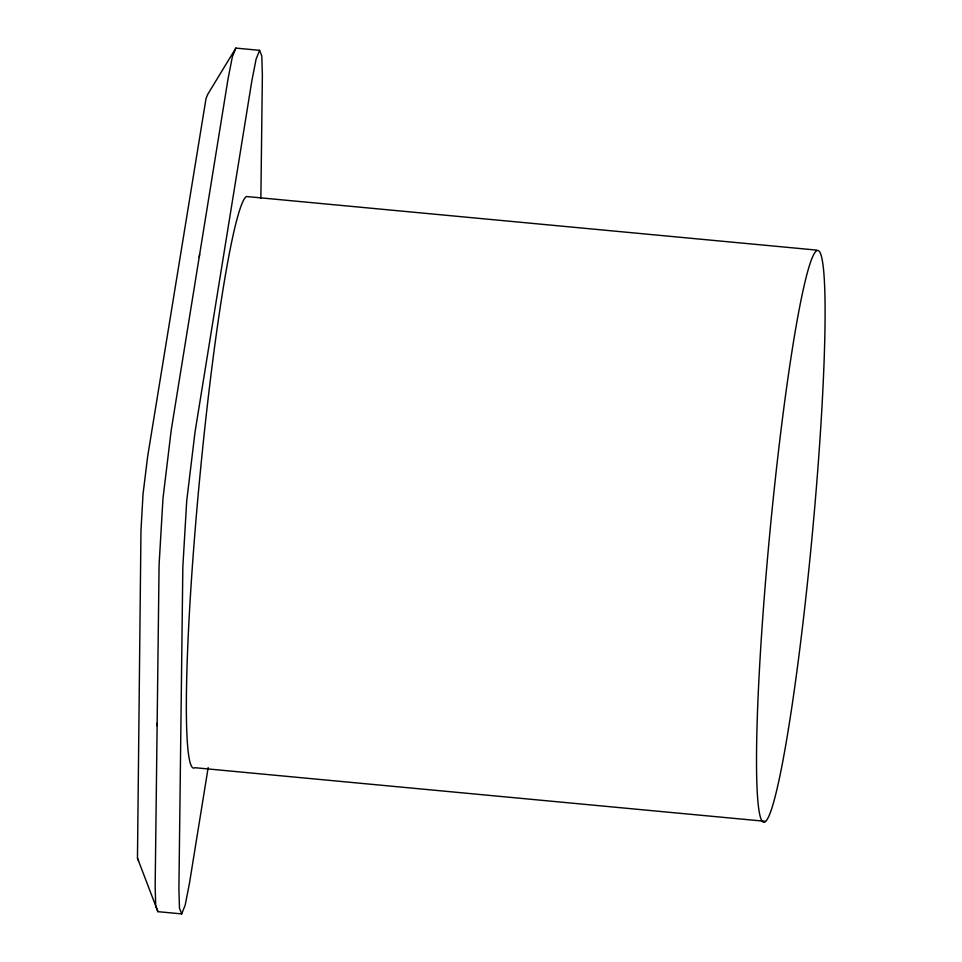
<?xml version="1.0" encoding="UTF-8"?>
<svg xmlns="http://www.w3.org/2000/svg" width="962" height="962" viewBox="0 0 962 962"><rect width="100%" height="100%" fill="white"/><g stroke="black" fill="none" stroke-linecap="round" stroke-linejoin="round"><path stroke-width="1.44" d="M260.87 198.124L262.373 75.301L261.808 56L259.596 50.337L235.846 48.1L207.708 94.396L205.988 98.725L147.643 456.541L143.025 494.215L140.969 530.483L137.47 858.128L157.924 911.663L181.686 913.9L185.197 905.074L189.49 883.104L208.177 767.544M235.846 48.1L232.335 56.926L228.042 78.896L171.236 430.026L162.975 498.544L159.091 564.658L155.159 886.699L155.712 906L157.924 911.663M259.596 50.337L256.084 59.151L251.803 81.121L194.997 432.263L186.724 500.781L182.84 566.895L178.908 888.924L179.473 908.224L181.686 913.9M816.57 250.096L246.416 196.513A287.121 21.2 -84.6 0 0 198.208 494.456A287.121 21.2 -84.6 0 0 194.877 767.712L765.03 821.295M137.47 858.128L138.552 860.906M157.119 725.673A334.968 24.735 -84.6 0 1 157.155 723.063M199.206 257.131A334.968 24.735 -84.6 0 1 199.639 254.461M788.443 728.919A287.121 21.2 -84.6 0 0 821.5 256.626A287.121 21.2 -84.6 0 0 762.469 621.536A287.121 21.2 -84.6 0 0 788.443 728.919"/></g></svg>
